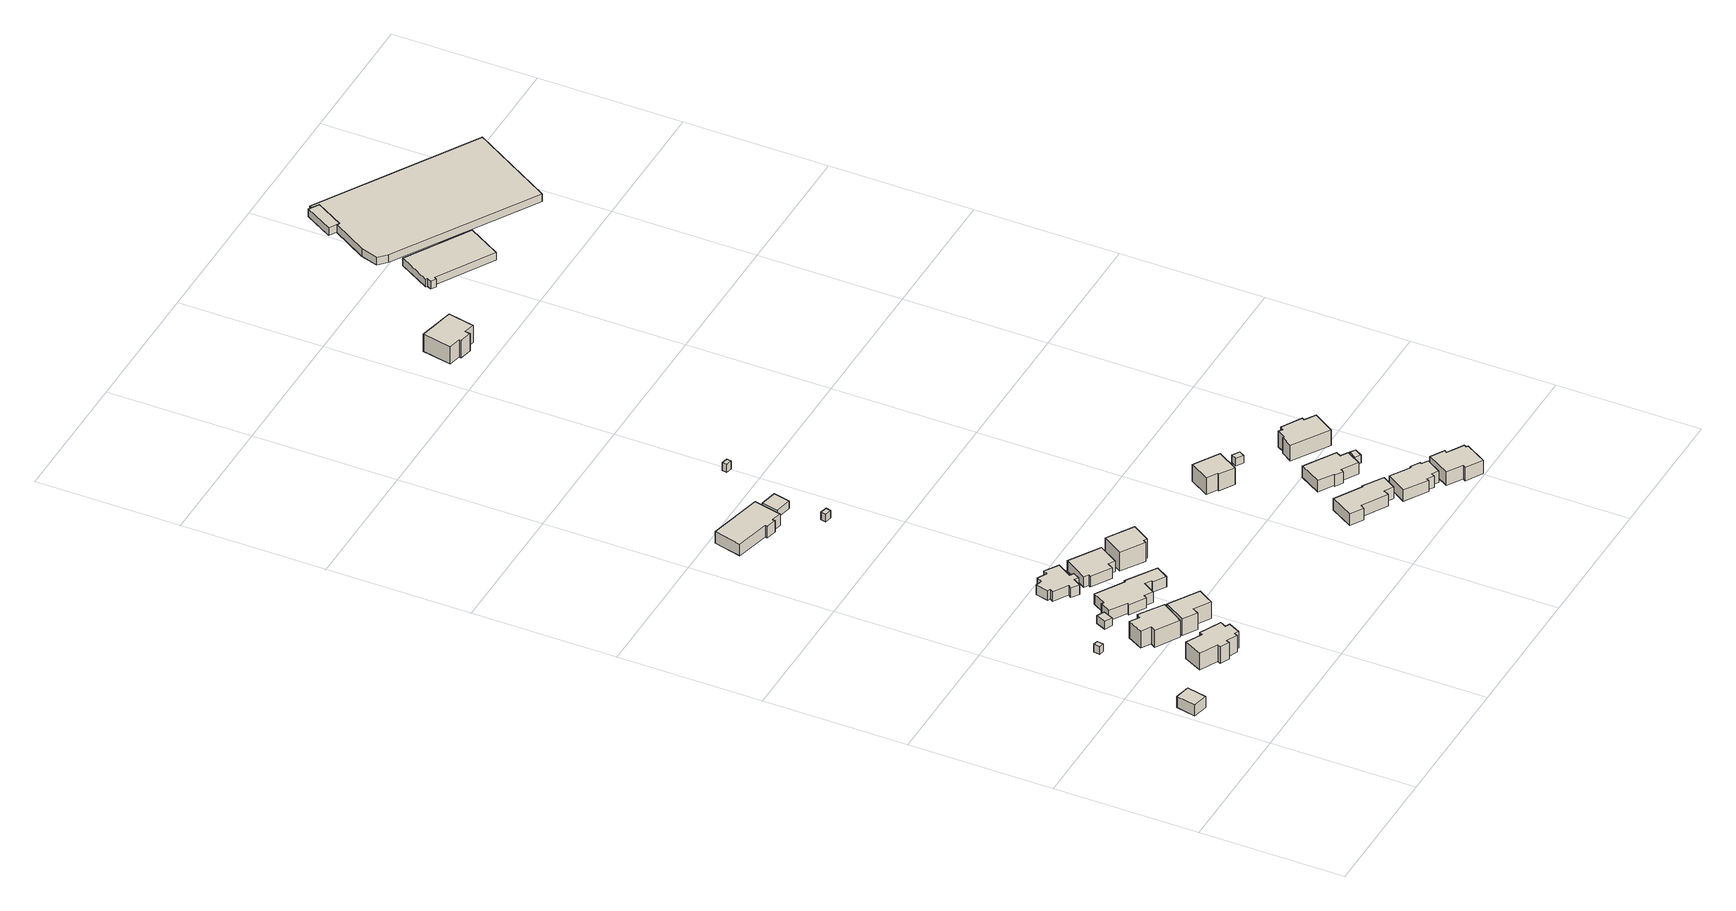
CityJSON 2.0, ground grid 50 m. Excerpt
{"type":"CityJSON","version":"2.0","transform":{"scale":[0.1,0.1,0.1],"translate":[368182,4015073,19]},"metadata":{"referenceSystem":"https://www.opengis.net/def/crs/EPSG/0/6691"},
"CityObjects":{
"building1":{"type":"Building","attributes":{"枝番":1,"利根川水系渡良瀬川洪水浸水想定区域（計画規模）.規模":"L1","利根川水系渡良瀬川洪水浸水想定区域（計画規模）.浸水ランク":"1","利根川水系渡良瀬川洪水浸水想定区域（計画規模）.浸水深":0.42,"利根川水系渡良瀬川洪水浸水想定区域（計画規模）.継続時間":2.1,"利根川水系渡良瀬川洪水浸水想定区域（想定最大規模）.規模":"L2","利根川水系渡良瀬川洪水浸水想定区域（想定最大規模）.浸水ランク":"2","利根川水系渡良瀬川洪水浸水想定区域（想定最大規模）.浸水深":2.29,"利根川水系渡良瀬川洪水浸水想定区域（想定最大規模）.継続時間":10.9,"利根川水系利根川洪水浸水想定区域（想定最大規模）.規模":"L2","利根川水系利根川洪水浸水想定区域（想定最大規模）.浸水ランク":"1","利根川水系利根川洪水浸水想定区域（想定最大規模）.浸水深":0.04,"measuredHeight":7.8,"BuildingDetails.prefecture":"10","BuildingDetails.city":"10207"},"geometry":[{"type":"Solid","lod":"1","boundaries":[[[[0,1,2,3]],[[2,4,5,3]],[[1,6,4,2]],[[0,7,6,1]],[[3,5,7,0]],[[4,6,7,5]]]]}]},
"building2":{"type":"Building","attributes":{"枝番":1,"利根川水系渡良瀬川洪水浸水想定区域（計画規模）.規模":"L1","利根川水系渡良瀬川洪水浸水想定区域（計画規模）.浸水ランク":"2","利根川水系渡良瀬川洪水浸水想定区域（計画規模）.浸水深":1.04,"利根川水系渡良瀬川洪水浸水想定区域（計画規模）.継続時間":2.4,"利根川水系渡良瀬川洪水浸水想定区域（想定最大規模）.規模":"L2","利根川水系渡良瀬川洪水浸水想定区域（想定最大規模）.浸水ランク":"2","利根川水系渡良瀬川洪水浸水想定区域（想定最大規模）.浸水深":2.96,"利根川水系渡良瀬川洪水浸水想定区域（想定最大規模）.継続時間":11.3,"利根川水系利根川洪水浸水想定区域（想定最大規模）.規模":"L2","利根川水系利根川洪水浸水想定区域（想定最大規模）.浸水ランク":"2","利根川水系利根川洪水浸水想定区域（想定最大規模）.浸水深":0.54,"usage":"451","BuildingDetails.prefecture":"10","BuildingDetails.city":"10207","BuildingDetails.surveyYear":2016},"geometry":[{"type":"Solid","lod":"1","boundaries":[[[[8,9,10,11]],[[10,12,13,11]],[[9,14,12,10]],[[8,15,14,9]],[[11,13,15,8]],[[12,14,15,13]]]]}]},
"building3":{"type":"Building","attributes":{"枝番":1,"利根川水系渡良瀬川洪水浸水想定区域（計画規模）.規模":"L1","利根川水系渡良瀬川洪水浸水想定区域（計画規模）.浸水ランク":"1","利根川水系渡良瀬川洪水浸水想定区域（計画規模）.浸水深":0.11,"利根川水系渡良瀬川洪水浸水想定区域（想定最大規模）.規模":"L2","利根川水系渡良瀬川洪水浸水想定区域（想定最大規模）.浸水ランク":"2","利根川水系渡良瀬川洪水浸水想定区域（想定最大規模）.浸水深":1.74,"利根川水系渡良瀬川洪水浸水想定区域（想定最大規模）.継続時間":8.2,"利根川水系利根川洪水浸水想定区域（想定最大規模）.規模":"L2","利根川水系利根川洪水浸水想定区域（想定最大規模）.浸水ランク":"1","利根川水系利根川洪水浸水想定区域（想定最大規模）.浸水深":0.04,"usage":"411","measuredHeight":7.5,"BuildingDetails.prefecture":"10","BuildingDetails.city":"10207","BuildingDetails.surveyYear":2016},"geometry":[{"type":"Solid","lod":"1","boundaries":[[[[16,17,18,19,20,21,22,23,24,25,26,27,28,29]],[[28,30,31,29]],[[27,32,30,28]],[[26,33,32,27]],[[25,34,33,26]],[[24,35,34,25]],[[23,36,35,24]],[[22,37,36,23]],[[21,38,37,22]],[[20,39,38,21]],[[19,40,39,20]],[[18,41,40,19]],[[17,42,41,18]],[[16,43,42,17]],[[29,31,43,16]],[[30,32,33,34,35,36,37,38,39,40,41,42,43,31]]]]}]},
"building4":{"type":"Building","attributes":{"枝番":1,"利根川水系渡良瀬川洪水浸水想定区域（計画規模）.規模":"L1","利根川水系渡良瀬川洪水浸水想定区域（計画規模）.浸水ランク":"1","利根川水系渡良瀬川洪水浸水想定区域（計画規模）.浸水深":0.03,"利根川水系渡良瀬川洪水浸水想定区域（計画規模）.継続時間":2.4,"利根川水系渡良瀬川洪水浸水想定区域（想定最大規模）.規模":"L2","利根川水系渡良瀬川洪水浸水想定区域（想定最大規模）.浸水ランク":"2","利根川水系渡良瀬川洪水浸水想定区域（想定最大規模）.浸水深":1.92,"利根川水系渡良瀬川洪水浸水想定区域（想定最大規模）.継続時間":11.3,"利根川水系利根川洪水浸水想定区域（想定最大規模）.規模":"L2","利根川水系利根川洪水浸水想定区域（想定最大規模）.浸水ランク":"1","利根川水系利根川洪水浸水想定区域（想定最大規模）.浸水深":0.04,"usage":"411","measuredHeight":7.4,"BuildingDetails.prefecture":"10","BuildingDetails.city":"10207","BuildingDetails.surveyYear":2016},"geometry":[{"type":"Solid","lod":"1","boundaries":[[[[44,45,46,47,48,49,50,51]],[[50,52,53,51]],[[49,54,52,50]],[[48,55,54,49]],[[47,56,55,48]],[[46,57,56,47]],[[45,58,57,46]],[[44,59,58,45]],[[51,53,59,44]],[[52,54,55,56,57,58,59,53]]]]}]},
"building5":{"type":"Building","attributes":{"枝番":1,"利根川水系渡良瀬川洪水浸水想定区域（計画規模）.規模":"L1","利根川水系渡良瀬川洪水浸水想定区域（計画規模）.浸水ランク":"2","利根川水系渡良瀬川洪水浸水想定区域（計画規模）.浸水深":0.74,"利根川水系渡良瀬川洪水浸水想定区域（計画規模）.継続時間":2.4,"利根川水系渡良瀬川洪水浸水想定区域（想定最大規模）.規模":"L2","利根川水系渡良瀬川洪水浸水想定区域（想定最大規模）.浸水ランク":"2","利根川水系渡良瀬川洪水浸水想定区域（想定最大規模）.浸水深":2.68,"利根川水系渡良瀬川洪水浸水想定区域（想定最大規模）.継続時間":11.3,"利根川水系矢場川洪水浸水想定区域（想定最大規模）.規模":"L2","利根川水系矢場川洪水浸水想定区域（想定最大規模）.浸水ランク":"1","利根川水系矢場川洪水浸水想定区域（想定最大規模）.浸水深":0.06,"利根川水系利根川洪水浸水想定区域（想定最大規模）.規模":"L2","利根川水系利根川洪水浸水想定区域（想定最大規模）.浸水ランク":"1","利根川水系利根川洪水浸水想定区域（想定最大規模）.浸水深":0.34,"BuildingDetails.prefecture":"10","BuildingDetails.city":"10207"},"geometry":[{"type":"Solid","lod":"1","boundaries":[[[[60,61,62,63]],[[62,64,65,63]],[[61,66,64,62]],[[60,67,66,61]],[[63,65,67,60]],[[64,66,67,65]]]]}]},
"building6":{"type":"Building","attributes":{"枝番":1,"利根川水系渡良瀬川洪水浸水想定区域（計画規模）.規模":"L1","利根川水系渡良瀬川洪水浸水想定区域（計画規模）.浸水ランク":"1","利根川水系渡良瀬川洪水浸水想定区域（計画規模）.浸水深":0.22,"利根川水系渡良瀬川洪水浸水想定区域（計画規模）.継続時間":2.5,"利根川水系渡良瀬川洪水浸水想定区域（想定最大規模）.規模":"L2","利根川水系渡良瀬川洪水浸水想定区域（想定最大規模）.浸水ランク":"2","利根川水系渡良瀬川洪水浸水想定区域（想定最大規模）.浸水深":2.08,"利根川水系渡良瀬川洪水浸水想定区域（想定最大規模）.継続時間":11.2,"利根川水系利根川洪水浸水想定区域（想定最大規模）.規模":"L2","利根川水系利根川洪水浸水想定区域（想定最大規模）.浸水ランク":"1","利根川水系利根川洪水浸水想定区域（想定最大規模）.浸水深":0.04,"usage":"411","measuredHeight":7.6,"BuildingDetails.prefecture":"10","BuildingDetails.city":"10207","BuildingDetails.surveyYear":2016},"geometry":[{"type":"Solid","lod":"1","boundaries":[[[[68,69,70,71,72,73]],[[72,74,75,73]],[[71,76,74,72]],[[70,77,76,71]],[[69,78,77,70]],[[68,79,78,69]],[[73,75,79,68]],[[74,76,77,78,79,75]]]]}]},
"building7":{"type":"Building","attributes":{"枝番":1,"利根川水系渡良瀬川洪水浸水想定区域（計画規模）.規模":"L1","利根川水系渡良瀬川洪水浸水想定区域（計画規模）.浸水ランク":"2","利根川水系渡良瀬川洪水浸水想定区域（計画規模）.浸水深":0.53,"利根川水系渡良瀬川洪水浸水想定区域（計画規模）.継続時間":1.9,"利根川水系渡良瀬川洪水浸水想定区域（想定最大規模）.規模":"L2","利根川水系渡良瀬川洪水浸水想定区域（想定最大規模）.浸水ランク":"2","利根川水系渡良瀬川洪水浸水想定区域（想定最大規模）.浸水深":2.43,"利根川水系渡良瀬川洪水浸水想定区域（想定最大規模）.継続時間":10.7,"利根川水系矢場川洪水浸水想定区域（想定最大規模）.規模":"L2","利根川水系矢場川洪水浸水想定区域（想定最大規模）.浸水ランク":"1","利根川水系矢場川洪水浸水想定区域（想定最大規模）.浸水深":0.06,"利根川水系利根川洪水浸水想定区域（想定最大規模）.規模":"L2","利根川水系利根川洪水浸水想定区域（想定最大規模）.浸水ランク":"1","利根川水系利根川洪水浸水想定区域（想定最大規模）.浸水深":0.44,"usage":"411","measuredHeight":7.2,"BuildingDetails.prefecture":"10","BuildingDetails.city":"10207","BuildingDetails.surveyYear":2016},"geometry":[{"type":"Solid","lod":"1","boundaries":[[[[80,81,82,83,84,85,86,87,88,89,90,91,92,93,94,95]],[[94,96,97,95]],[[93,98,96,94]],[[92,99,98,93]],[[91,100,99,92]],[[90,101,100,91]],[[89,102,101,90]],[[88,103,102,89]],[[87,104,103,88]],[[86,105,104,87]],[[85,106,105,86]],[[84,107,106,85]],[[83,108,107,84]],[[82,109,108,83]],[[81,110,109,82]],[[80,111,110,81]],[[95,97,111,80]],[[96,98,99,100,101,102,103,104,105,106,107,108,109,110,111,97]]]]}]},
"building8":{"type":"Building","attributes":{"枝番":1,"利根川水系渡良瀬川洪水浸水想定区域（計画規模）.規模":"L1","利根川水系渡良瀬川洪水浸水想定区域（計画規模）.浸水ランク":"2","利根川水系渡良瀬川洪水浸水想定区域（計画規模）.浸水深":0.64,"利根川水系渡良瀬川洪水浸水想定区域（計画規模）.継続時間":2.1,"利根川水系渡良瀬川洪水浸水想定区域（想定最大規模）.規模":"L2","利根川水系渡良瀬川洪水浸水想定区域（想定最大規模）.浸水ランク":"2","利根川水系渡良瀬川洪水浸水想定区域（想定最大規模）.浸水深":2.59,"利根川水系渡良瀬川洪水浸水想定区域（想定最大規模）.継続時間":10.9,"利根川水系矢場川洪水浸水想定区域（想定最大規模）.規模":"L2","利根川水系矢場川洪水浸水想定区域（想定最大規模）.浸水ランク":"1","利根川水系矢場川洪水浸水想定区域（想定最大規模）.浸水深":0.15,"利根川水系多々良川洪水浸水想定区域（想定最大規模）.規模":"L2","利根川水系多々良川洪水浸水想定区域（想定最大規模）.浸水ランク":"1","利根川水系多々良川洪水浸水想定区域（想定最大規模）.浸水深":0.02,"利根川水系利根川洪水浸水想定区域（想定最大規模）.規模":"L2","利根川水系利根川洪水浸水想定区域（想定最大規模）.浸水ランク":"1","利根川水系利根川洪水浸水想定区域（想定最大規模）.浸水深":0.14,"usage":"411","measuredHeight":4.6,"BuildingDetails.prefecture":"10","BuildingDetails.city":"10207","BuildingDetails.surveyYear":2016},"geometry":[{"type":"Solid","lod":"1","boundaries":[[[[112,113,114,115,116,117,118,119,120,121,122,123,124,125,126,127]],[[126,128,129,127]],[[125,130,128,126]],[[124,131,130,125]],[[123,132,131,124]],[[122,133,132,123]],[[121,134,133,122]],[[120,135,134,121]],[[119,136,135,120]],[[118,137,136,119]],[[117,138,137,118]],[[116,139,138,117]],[[115,140,139,116]],[[114,141,140,115]],[[113,142,141,114]],[[112,143,142,113]],[[127,129,143,112]],[[128,130,131,132,133,134,135,136,137,138,139,140,141,142,143,129]]]]}]},
"building9":{"type":"Building","attributes":{"枝番":1,"利根川水系渡良瀬川洪水浸水想定区域（計画規模）.規模":"L1","利根川水系渡良瀬川洪水浸水想定区域（計画規模）.浸水ランク":"2","利根川水系渡良瀬川洪水浸水想定区域（計画規模）.浸水深":0.64,"利根川水系渡良瀬川洪水浸水想定区域（計画規模）.継続時間":2.1,"利根川水系渡良瀬川洪水浸水想定区域（想定最大規模）.規模":"L2","利根川水系渡良瀬川洪水浸水想定区域（想定最大規模）.浸水ランク":"2","利根川水系渡良瀬川洪水浸水想定区域（想定最大規模）.浸水深":2.58,"利根川水系渡良瀬川洪水浸水想定区域（想定最大規模）.継続時間":10.9,"利根川水系矢場川洪水浸水想定区域（想定最大規模）.規模":"L2","利根川水系矢場川洪水浸水想定区域（想定最大規模）.浸水ランク":"1","利根川水系矢場川洪水浸水想定区域（想定最大規模）.浸水深":0.02,"利根川水系利根川洪水浸水想定区域（想定最大規模）.規模":"L2","利根川水系利根川洪水浸水想定区域（想定最大規模）.浸水ランク":"1","利根川水系利根川洪水浸水想定区域（想定最大規模）.浸水深":0.24,"usage":"411","measuredHeight":4.8,"BuildingDetails.prefecture":"10","BuildingDetails.city":"10207","BuildingDetails.surveyYear":2016},"geometry":[{"type":"Solid","lod":"1","boundaries":[[[[144,145,146,147,148,149,150,151]],[[150,152,153,151]],[[149,154,152,150]],[[148,155,154,149]],[[147,156,155,148]],[[146,157,156,147]],[[145,158,157,146]],[[144,159,158,145]],[[151,153,159,144]],[[152,154,155,156,157,158,159,153]]]]}]},
"building10":{"type":"Building","attributes":{"枝番":1,"利根川水系渡良瀬川洪水浸水想定区域（計画規模）.規模":"L1","利根川水系渡良瀬川洪水浸水想定区域（計画規模）.浸水ランク":"2","利根川水系渡良瀬川洪水浸水想定区域（計画規模）.浸水深":1.04,"利根川水系渡良瀬川洪水浸水想定区域（計画規模）.継続時間":4.9,"利根川水系渡良瀬川洪水浸水想定区域（想定最大規模）.規模":"L2","利根川水系渡良瀬川洪水浸水想定区域（想定最大規模）.浸水ランク":"2","利根川水系渡良瀬川洪水浸水想定区域（想定最大規模）.浸水深":2.79,"利根川水系渡良瀬川洪水浸水想定区域（想定最大規模）.継続時間":15.3,"利根川水系矢場川洪水浸水想定区域（想定最大規模）.規模":"L2","利根川水系矢場川洪水浸水想定区域（想定最大規模）.浸水ランク":"1","利根川水系矢場川洪水浸水想定区域（想定最大規模）.浸水深":0.11,"利根川水系多々良川洪水浸水想定区域（想定最大規模）.規模":"L2","利根川水系多々良川洪水浸水想定区域（想定最大規模）.浸水ランク":"1","利根川水系多々良川洪水浸水想定区域（想定最大規模）.浸水深":0.02,"利根川水系利根川洪水浸水想定区域（想定最大規模）.規模":"L2","利根川水系利根川洪水浸水想定区域（想定最大規模）.浸水ランク":"2","利根川水系利根川洪水浸水想定区域（想定最大規模）.浸水深":0.84,"usage":"411","measuredHeight":6.2,"BuildingDetails.prefecture":"10","BuildingDetails.city":"10207","BuildingDetails.surveyYear":2016},"geometry":[{"type":"Solid","lod":"1","boundaries":[[[[160,161,162,163,164,165,166,167]],[[166,168,169,167]],[[165,170,168,166]],[[164,171,170,165]],[[163,172,171,164]],[[162,173,172,163]],[[161,174,173,162]],[[160,175,174,161]],[[167,169,175,160]],[[168,170,171,172,173,174,175,169]]]]}]},
"building11":{"type":"Building","attributes":{"枝番":1,"利根川水系渡良瀬川洪水浸水想定区域（計画規模）.規模":"L1","利根川水系渡良瀬川洪水浸水想定区域（計画規模）.浸水ランク":"2","利根川水系渡良瀬川洪水浸水想定区域（計画規模）.浸水深":0.83,"利根川水系渡良瀬川洪水浸水想定区域（計画規模）.継続時間":2.1,"利根川水系渡良瀬川洪水浸水想定区域（想定最大規模）.規模":"L2","利根川水系渡良瀬川洪水浸水想定区域（想定最大規模）.浸水ランク":"2","利根川水系渡良瀬川洪水浸水想定区域（想定最大規模）.浸水深":2.69,"利根川水系渡良瀬川洪水浸水想定区域（想定最大規模）.継続時間":10.9,"利根川水系矢場川洪水浸水想定区域（想定最大規模）.規模":"L2","利根川水系矢場川洪水浸水想定区域（想定最大規模）.浸水ランク":"1","利根川水系矢場川洪水浸水想定区域（想定最大規模）.浸水深":0.32,"利根川水系利根川洪水浸水想定区域（想定最大規模）.規模":"L2","利根川水系利根川洪水浸水想定区域（想定最大規模）.浸水ランク":"1","利根川水系利根川洪水浸水想定区域（想定最大規模）.浸水深":0.44,"usage":"411","measuredHeight":8.3,"BuildingDetails.prefecture":"10","BuildingDetails.city":"10207","BuildingDetails.surveyYear":2016},"geometry":[{"type":"Solid","lod":"1","boundaries":[[[[176,177,178,179,180,181]],[[180,182,183,181]],[[179,184,182,180]],[[178,185,184,179]],[[177,186,185,178]],[[176,187,186,177]],[[181,183,187,176]],[[182,184,185,186,187,183]]]]}]},
"building12":{"type":"Building","attributes":{"枝番":1,"利根川水系渡良瀬川洪水浸水想定区域（計画規模）.規模":"L1","利根川水系渡良瀬川洪水浸水想定区域（計画規模）.浸水ランク":"2","利根川水系渡良瀬川洪水浸水想定区域（計画規模）.浸水深":1.13,"利根川水系渡良瀬川洪水浸水想定区域（計画規模）.継続時間":7.1,"利根川水系渡良瀬川洪水浸水想定区域（想定最大規模）.規模":"L2","利根川水系渡良瀬川洪水浸水想定区域（想定最大規模）.浸水ランク":"2","利根川水系渡良瀬川洪水浸水想定区域（想定最大規模）.浸水深":2.89,"利根川水系渡良瀬川洪水浸水想定区域（想定最大規模）.継続時間":20.8,"利根川水系矢場川洪水浸水想定区域（想定最大規模）.規模":"L2","利根川水系矢場川洪水浸水想定区域（想定最大規模）.浸水ランク":"1","利根川水系矢場川洪水浸水想定区域（想定最大規模）.浸水深":0.23,"利根川水系矢場川洪水浸水想定区域（想定最大規模）.継続時間":6.9,"利根川水系多々良川洪水浸水想定区域（想定最大規模）.規模":"L2","利根川水系多々良川洪水浸水想定区域（想定最大規模）.浸水ランク":"1","利根川水系多々良川洪水浸水想定区域（想定最大規模）.浸水深":0.06,"利根川水系利根川洪水浸水想定区域（想定最大規模）.規模":"L2","利根川水系利根川洪水浸水想定区域（想定最大規模）.浸水ランク":"2","利根川水系利根川洪水浸水想定区域（想定最大規模）.浸水深":0.84,"usage":"451","BuildingDetails.prefecture":"10","BuildingDetails.city":"10207","BuildingDetails.surveyYear":2016},"geometry":[{"type":"Solid","lod":"1","boundaries":[[[[188,189,190,191]],[[190,192,193,191]],[[189,194,192,190]],[[188,195,194,189]],[[191,193,195,188]],[[192,194,195,193]]]]}]},
"building13":{"type":"Building","attributes":{"枝番":1,"利根川水系渡良瀬川洪水浸水想定区域（計画規模）.規模":"L1","利根川水系渡良瀬川洪水浸水想定区域（計画規模）.浸水ランク":"2","利根川水系渡良瀬川洪水浸水想定区域（計画規模）.浸水深":1.04,"利根川水系渡良瀬川洪水浸水想定区域（計画規模）.継続時間":7.1,"利根川水系渡良瀬川洪水浸水想定区域（想定最大規模）.規模":"L2","利根川水系渡良瀬川洪水浸水想定区域（想定最大規模）.浸水ランク":"2","利根川水系渡良瀬川洪水浸水想定区域（想定最大規模）.浸水深":2.77,"利根川水系渡良瀬川洪水浸水想定区域（想定最大規模）.継続時間":20.8,"利根川水系矢場川洪水浸水想定区域（想定最大規模）.規模":"L2","利根川水系矢場川洪水浸水想定区域（想定最大規模）.浸水ランク":"1","利根川水系矢場川洪水浸水想定区域（想定最大規模）.浸水深":0.1,"利根川水系矢場川洪水浸水想定区域（想定最大規模）.継続時間":6.9,"利根川水系多々良川洪水浸水想定区域（想定最大規模）.規模":"L2","利根川水系多々良川洪水浸水想定区域（想定最大規模）.浸水ランク":"1","利根川水系多々良川洪水浸水想定区域（想定最大規模）.浸水深":0.05,"利根川水系利根川洪水浸水想定区域（想定最大規模）.規模":"L2","利根川水系利根川洪水浸水想定区域（想定最大規模）.浸水ランク":"2","利根川水系利根川洪水浸水想定区域（想定最大規模）.浸水深":0.84,"BuildingDetails.prefecture":"10","BuildingDetails.city":"10207"},"geometry":[{"type":"Solid","lod":"1","boundaries":[[[[196,197,198,199]],[[198,200,201,199]],[[197,202,200,198]],[[196,203,202,197]],[[199,201,203,196]],[[200,202,203,201]]]]}]},
"building14":{"type":"Building","attributes":{"枝番":1,"利根川水系渡良瀬川洪水浸水想定区域（計画規模）.規模":"L1","利根川水系渡良瀬川洪水浸水想定区域（計画規模）.浸水ランク":"2","利根川水系渡良瀬川洪水浸水想定区域（計画規模）.浸水深":1.23,"利根川水系渡良瀬川洪水浸水想定区域（計画規模）.継続時間":6.6,"利根川水系渡良瀬川洪水浸水想定区域（想定最大規模）.規模":"L2","利根川水系渡良瀬川洪水浸水想定区域（想定最大規模）.浸水ランク":"2","利根川水系渡良瀬川洪水浸水想定区域（想定最大規模）.浸水深":2.97,"利根川水系渡良瀬川洪水浸水想定区域（想定最大規模）.継続時間":19.2,"利根川水系矢場川洪水浸水想定区域（想定最大規模）.規模":"L2","利根川水系矢場川洪水浸水想定区域（想定最大規模）.浸水ランク":"1","利根川水系矢場川洪水浸水想定区域（想定最大規模）.浸水深":0.28,"利根川水系矢場川洪水浸水想定区域（想定最大規模）.継続時間":0.7,"利根川水系多々良川洪水浸水想定区域（想定最大規模）.規模":"L2","利根川水系多々良川洪水浸水想定区域（想定最大規模）.浸水ランク":"1","利根川水系多々良川洪水浸水想定区域（想定最大規模）.浸水深":0.1,"利根川水系利根川洪水浸水想定区域（想定最大規模）.規模":"L2","利根川水系利根川洪水浸水想定区域（想定最大規模）.浸水ランク":"2","利根川水系利根川洪水浸水想定区域（想定最大規模）.浸水深":0.74,"BuildingDetails.prefecture":"10","BuildingDetails.city":"10207"},"geometry":[{"type":"Solid","lod":"1","boundaries":[[[[204,205,206,207]],[[206,208,209,207]],[[205,210,208,206]],[[204,211,210,205]],[[207,209,211,204]],[[208,210,211,209]]]]}]},
"building15":{"type":"Building","attributes":{"枝番":1,"利根川水系渡良瀬川洪水浸水想定区域（計画規模）.規模":"L1","利根川水系渡良瀬川洪水浸水想定区域（計画規模）.浸水ランク":"2","利根川水系渡良瀬川洪水浸水想定区域（計画規模）.浸水深":0.73,"利根川水系渡良瀬川洪水浸水想定区域（計画規模）.継続時間":4.3,"利根川水系渡良瀬川洪水浸水想定区域（想定最大規模）.規模":"L2","利根川水系渡良瀬川洪水浸水想定区域（想定最大規模）.浸水ランク":"2","利根川水系渡良瀬川洪水浸水想定区域（想定最大規模）.浸水深":2.46,"利根川水系渡良瀬川洪水浸水想定区域（想定最大規模）.継続時間":13.9,"利根川水系矢場川洪水浸水想定区域（想定最大規模）.規模":"L2","利根川水系利根川洪水浸水想定区域（想定最大規模）.規模":"L2","利根川水系利根川洪水浸水想定区域（想定最大規模）.浸水ランク":"1","利根川水系利根川洪水浸水想定区域（想定最大規模）.浸水深":0.34,"usage":"411","measuredHeight":7.4,"BuildingDetails.prefecture":"10","BuildingDetails.city":"10207","BuildingDetails.surveyYear":2016},"geometry":[{"type":"Solid","lod":"1","boundaries":[[[[212,213,214,215,216,217,218,219,220,221]],[[220,222,223,221]],[[219,224,222,220]],[[218,225,224,219]],[[217,226,225,218]],[[216,227,226,217]],[[215,228,227,216]],[[214,229,228,215]],[[213,230,229,214]],[[212,231,230,213]],[[221,223,231,212]],[[222,224,225,226,227,228,229,230,231,223]]]]}]},
"building16":{"type":"Building","attributes":{"枝番":1,"利根川水系渡良瀬川洪水浸水想定区域（計画規模）.規模":"L1","利根川水系渡良瀬川洪水浸水想定区域（計画規模）.浸水ランク":"2","利根川水系渡良瀬川洪水浸水想定区域（計画規模）.浸水深":0.72,"利根川水系渡良瀬川洪水浸水想定区域（計画規模）.継続時間":4.5,"利根川水系渡良瀬川洪水浸水想定区域（想定最大規模）.規模":"L2","利根川水系渡良瀬川洪水浸水想定区域（想定最大規模）.浸水ランク":"2","利根川水系渡良瀬川洪水浸水想定区域（想定最大規模）.浸水深":2.46,"利根川水系渡良瀬川洪水浸水想定区域（想定最大規模）.継続時間":14.4,"利根川水系矢場川洪水浸水想定区域（想定最大規模）.規模":"L2","利根川水系矢場川洪水浸水想定区域（想定最大規模）.浸水ランク":"1","利根川水系矢場川洪水浸水想定区域（想定最大規模）.浸水深":0.22,"利根川水系多々良川洪水浸水想定区域（想定最大規模）.規模":"L2","利根川水系多々良川洪水浸水想定区域（想定最大規模）.浸水ランク":"1","利根川水系多々良川洪水浸水想定区域（想定最大規模）.浸水深":0.03,"利根川水系利根川洪水浸水想定区域（想定最大規模）.規模":"L2","利根川水系利根川洪水浸水想定区域（想定最大規模）.浸水ランク":"1","利根川水系利根川洪水浸水想定区域（想定最大規模）.浸水深":0.34,"usage":"411","measuredHeight":7.2,"BuildingDetails.prefecture":"10","BuildingDetails.city":"10207","BuildingDetails.surveyYear":2016},"geometry":[{"type":"Solid","lod":"1","boundaries":[[[[232,233,234,235,236,237]],[[236,238,239,237]],[[235,240,238,236]],[[234,241,240,235]],[[233,242,241,234]],[[232,243,242,233]],[[237,239,243,232]],[[238,240,241,242,243,239]]]]}]},
"building17":{"type":"Building","attributes":{"枝番":1,"利根川水系渡良瀬川洪水浸水想定区域（計画規模）.規模":"L1","利根川水系渡良瀬川洪水浸水想定区域（計画規模）.浸水ランク":"2","利根川水系渡良瀬川洪水浸水想定区域（計画規模）.浸水深":0.87,"利根川水系渡良瀬川洪水浸水想定区域（計画規模）.継続時間":4.3,"利根川水系渡良瀬川洪水浸水想定区域（想定最大規模）.規模":"L2","利根川水系渡良瀬川洪水浸水想定区域（想定最大規模）.浸水ランク":"2","利根川水系渡良瀬川洪水浸水想定区域（想定最大規模）.浸水深":2.54,"利根川水系渡良瀬川洪水浸水想定区域（想定最大規模）.継続時間":13.9,"利根川水系矢場川洪水浸水想定区域（想定最大規模）.規模":"L2","利根川水系利根川洪水浸水想定区域（想定最大規模）.規模":"L2","利根川水系利根川洪水浸水想定区域（想定最大規模）.浸水ランク":"1","利根川水系利根川洪水浸水想定区域（想定最大規模）.浸水深":0.44,"usage":"411","measuredHeight":7,"BuildingDetails.prefecture":"10","BuildingDetails.city":"10207","BuildingDetails.surveyYear":2016},"geometry":[{"type":"Solid","lod":"1","boundaries":[[[[244,245,246,247,248,249,250,251,252,253,254,255]],[[254,256,257,255]],[[253,258,256,254]],[[252,259,258,253]],[[251,260,259,252]],[[250,261,260,251]],[[249,262,261,250]],[[248,263,262,249]],[[247,264,263,248]],[[246,265,264,247]],[[245,266,265,246]],[[244,267,266,245]],[[255,257,267,244]],[[256,258,259,260,261,262,263,264,265,266,267,257]]]]}]},
"building18":{"type":"Building","attributes":{"枝番":1,"利根川水系渡良瀬川洪水浸水想定区域（計画規模）.規模":"L1","利根川水系渡良瀬川洪水浸水想定区域（計画規模）.浸水ランク":"2","利根川水系渡良瀬川洪水浸水想定区域（計画規模）.浸水深":0.51,"利根川水系渡良瀬川洪水浸水想定区域（計画規模）.継続時間":2.9,"利根川水系渡良瀬川洪水浸水想定区域（想定最大規模）.規模":"L2","利根川水系渡良瀬川洪水浸水想定区域（想定最大規模）.浸水ランク":"2","利根川水系渡良瀬川洪水浸水想定区域（想定最大規模）.浸水深":2.25,"利根川水系渡良瀬川洪水浸水想定区域（想定最大規模）.継続時間":11.7,"利根川水系矢場川洪水浸水想定区域（想定最大規模）.規模":"L2","利根川水系矢場川洪水浸水想定区域（想定最大規模）.浸水ランク":"1","利根川水系矢場川洪水浸水想定区域（想定最大規模）.浸水深":0.02,"利根川水系利根川洪水浸水想定区域（想定最大規模）.規模":"L2","利根川水系利根川洪水浸水想定区域（想定最大規模）.浸水ランク":"1","利根川水系利根川洪水浸水想定区域（想定最大規模）.浸水深":0.14,"usage":"411","measuredHeight":5.2,"BuildingDetails.prefecture":"10","BuildingDetails.city":"10207","BuildingDetails.surveyYear":2016},"geometry":[{"type":"Solid","lod":"1","boundaries":[[[[268,269,270,271,272,273,274,275,276,277]],[[276,278,279,277]],[[275,280,278,276]],[[274,281,280,275]],[[273,282,281,274]],[[272,283,282,273]],[[271,284,283,272]],[[270,285,284,271]],[[269,286,285,270]],[[268,287,286,269]],[[277,279,287,268]],[[278,280,281,282,283,284,285,286,287,279]]]]}]},
"building19":{"type":"Building","attributes":{"枝番":1,"利根川水系渡良瀬川洪水浸水想定区域（計画規模）.規模":"L1","利根川水系渡良瀬川洪水浸水想定区域（計画規模）.浸水ランク":"2","利根川水系渡良瀬川洪水浸水想定区域（計画規模）.浸水深":1.82,"利根川水系渡良瀬川洪水浸水想定区域（計画規模）.継続時間":4,"利根川水系渡良瀬川洪水浸水想定区域（想定最大規模）.規模":"L2","利根川水系渡良瀬川洪水浸水想定区域（想定最大規模）.浸水ランク":"3","利根川水系渡良瀬川洪水浸水想定区域（想定最大規模）.浸水深":3.56,"利根川水系渡良瀬川洪水浸水想定区域（想定最大規模）.継続時間":13.5,"利根川水系矢場川洪水浸水想定区域（想定最大規模）.規模":"L2","利根川水系矢場川洪水浸水想定区域（想定最大規模）.浸水ランク":"2","利根川水系矢場川洪水浸水想定区域（想定最大規模）.浸水深":0.92,"利根川水系多々良川洪水浸水想定区域（計画規模）.規模":"L1","利根川水系多々良川洪水浸水想定区域（計画規模）.浸水ランク":"1","利根川水系多々良川洪水浸水想定区域（計画規模）.浸水深":0.24,"利根川水系多々良川洪水浸水想定区域（想定最大規模）.規模":"L2","利根川水系多々良川洪水浸水想定区域（想定最大規模）.浸水ランク":"2","利根川水系多々良川洪水浸水想定区域（想定最大規模）.浸水深":0.73,"利根川水系利根川洪水浸水想定区域（想定最大規模）.規模":"L2","利根川水系利根川洪水浸水想定区域（想定最大規模）.浸水ランク":"2","利根川水系利根川洪水浸水想定区域（想定最大規模）.浸水深":0.939,"BuildingDetails.prefecture":"10","BuildingDetails.city":"10207"},"geometry":[{"type":"Solid","lod":"1","boundaries":[[[[288,289,290,291]],[[290,292,293,291]],[[289,294,292,290]],[[288,295,294,289]],[[291,293,295,288]],[[292,294,295,293]]]]}]},
"building20":{"type":"Building","attributes":{"枝番":1,"利根川水系渡良瀬川洪水浸水想定区域（計画規模）.規模":"L1","利根川水系渡良瀬川洪水浸水想定区域（計画規模）.浸水ランク":"2","利根川水系渡良瀬川洪水浸水想定区域（計画規模）.浸水深":0.97,"利根川水系渡良瀬川洪水浸水想定区域（計画規模）.継続時間":4.3,"利根川水系渡良瀬川洪水浸水想定区域（想定最大規模）.規模":"L2","利根川水系渡良瀬川洪水浸水想定区域（想定最大規模）.浸水ランク":"2","利根川水系渡良瀬川洪水浸水想定区域（想定最大規模）.浸水深":2.64,"利根川水系渡良瀬川洪水浸水想定区域（想定最大規模）.継続時間":13.9,"利根川水系矢場川洪水浸水想定区域（想定最大規模）.規模":"L2","利根川水系多々良川洪水浸水想定区域（想定最大規模）.規模":"L2","利根川水系利根川洪水浸水想定区域（想定最大規模）.規模":"L2","利根川水系利根川洪水浸水想定区域（想定最大規模）.浸水ランク":"1","利根川水系利根川洪水浸水想定区域（想定最大規模）.浸水深":0.34,"usage":"411","measuredHeight":7.4,"BuildingDetails.prefecture":"10","BuildingDetails.city":"10207","BuildingDetails.surveyYear":2016},"geometry":[{"type":"Solid","lod":"1","boundaries":[[[[296,297,298,299,300,301,302,303,304,305]],[[304,306,307,305]],[[303,308,306,304]],[[302,309,308,303]],[[301,310,309,302]],[[300,311,310,301]],[[299,312,311,300]],[[298,313,312,299]],[[297,314,313,298]],[[296,315,314,297]],[[305,307,315,296]],[[306,308,309,310,311,312,313,314,315,307]]]]}]},
"building21":{"type":"Building","attributes":{"枝番":1,"利根川水系渡良瀬川洪水浸水想定区域（計画規模）.規模":"L1","利根川水系渡良瀬川洪水浸水想定区域（計画規模）.浸水ランク":"2","利根川水系渡良瀬川洪水浸水想定区域（計画規模）.浸水深":0.61,"利根川水系渡良瀬川洪水浸水想定区域（計画規模）.継続時間":2.9,"利根川水系渡良瀬川洪水浸水想定区域（想定最大規模）.規模":"L2","利根川水系渡良瀬川洪水浸水想定区域（想定最大規模）.浸水ランク":"2","利根川水系渡良瀬川洪水浸水想定区域（想定最大規模）.浸水深":2.35,"利根川水系渡良瀬川洪水浸水想定区域（想定最大規模）.継続時間":11.7,"利根川水系利根川洪水浸水想定区域（想定最大規模）.規模":"L2","利根川水系利根川洪水浸水想定区域（想定最大規模）.浸水ランク":"1","利根川水系利根川洪水浸水想定区域（想定最大規模）.浸水深":0.24,"usage":"411","BuildingDetails.prefecture":"10","BuildingDetails.city":"10207","BuildingDetails.surveyYear":2016},"geometry":[{"type":"Solid","lod":"1","boundaries":[[[[316,317,318,319]],[[318,320,321,319]],[[317,322,320,318]],[[316,323,322,317]],[[319,321,323,316]],[[320,322,323,321]]]]}]},
"building22":{"type":"Building","attributes":{"枝番":1,"利根川水系渡良瀬川洪水浸水想定区域（計画規模）.規模":"L1","利根川水系渡良瀬川洪水浸水想定区域（計画規模）.浸水ランク":"2","利根川水系渡良瀬川洪水浸水想定区域（計画規模）.浸水深":0.62,"利根川水系渡良瀬川洪水浸水想定区域（計画規模）.継続時間":4,"利根川水系渡良瀬川洪水浸水想定区域（想定最大規模）.規模":"L2","利根川水系渡良瀬川洪水浸水想定区域（想定最大規模）.浸水ランク":"2","利根川水系渡良瀬川洪水浸水想定区域（想定最大規模）.浸水深":2.37,"利根川水系渡良瀬川洪水浸水想定区域（想定最大規模）.継続時間":13.5,"利根川水系矢場川洪水浸水想定区域（想定最大規模）.規模":"L2","利根川水系矢場川洪水浸水想定区域（想定最大規模）.浸水ランク":"1","利根川水系矢場川洪水浸水想定区域（想定最大規模）.浸水深":0.02,"利根川水系利根川洪水浸水想定区域（想定最大規模）.規模":"L2","利根川水系利根川洪水浸水想定区域（想定最大規模）.浸水ランク":"1","利根川水系利根川洪水浸水想定区域（想定最大規模）.浸水深":0.44,"usage":"411","measuredHeight":6.9,"BuildingDetails.prefecture":"10","BuildingDetails.city":"10207","BuildingDetails.surveyYear":2016},"geometry":[{"type":"Solid","lod":"1","boundaries":[[[[324,325,326,327,328,329,330,331,332,333]],[[332,334,335,333]],[[331,336,334,332]],[[330,337,336,331]],[[329,338,337,330]],[[328,339,338,329]],[[327,340,339,328]],[[326,341,340,327]],[[325,342,341,326]],[[324,343,342,325]],[[333,335,343,324]],[[334,336,337,338,339,340,341,342,343,335]]]]}]},
"building23":{"type":"Building","attributes":{"枝番":1,"利根川水系渡良瀬川洪水浸水想定区域（計画規模）.規模":"L1","利根川水系渡良瀬川洪水浸水想定区域（計画規模）.浸水ランク":"2","利根川水系渡良瀬川洪水浸水想定区域（計画規模）.浸水深":1.05,"利根川水系渡良瀬川洪水浸水想定区域（計画規模）.継続時間":12.2,"利根川水系渡良瀬川洪水浸水想定区域（想定最大規模）.規模":"L2","利根川水系渡良瀬川洪水浸水想定区域（想定最大規模）.浸水ランク":"2","利根川水系渡良瀬川洪水浸水想定区域（想定最大規模）.浸水深":2.97,"利根川水系渡良瀬川洪水浸水想定区域（想定最大規模）.継続時間":29.7,"利根川水系矢場川洪水浸水想定区域（計画規模）.規模":"L1","利根川水系矢場川洪水浸水想定区域（計画規模）.浸水ランク":"1","利根川水系矢場川洪水浸水想定区域（計画規模）.浸水深":0.34,"利根川水系矢場川洪水浸水想定区域（計画規模）.継続時間":1.5,"利根川水系矢場川洪水浸水想定区域（想定最大規模）.規模":"L2","利根川水系矢場川洪水浸水想定区域（想定最大規模）.浸水ランク":"1","利根川水系矢場川洪水浸水想定区域（想定最大規模）.浸水深":0.21,"利根川水系矢場川洪水浸水想定区域（想定最大規模）.継続時間":15.7,"利根川水系多々良川洪水浸水想定区域（計画規模）.規模":"L1","利根川水系多々良川洪水浸水想定区域（計画規模）.浸水ランク":"1","利根川水系多々良川洪水浸水想定区域（計画規模）.浸水深":0.11,"利根川水系多々良川洪水浸水想定区域（計画規模）.継続時間":8.1,"利根川水系多々良川洪水浸水想定区域（想定最大規模）.規模":"L2","利根川水系多々良川洪水浸水想定区域（想定最大規模）.浸水ランク":"1","利根川水系多々良川洪水浸水想定区域（想定最大規模）.浸水深":0.05,"利根川水系多々良川洪水浸水想定区域（想定最大規模）.継続時間":15.7,"利根川水系利根川洪水浸水想定区域（想定最大規模）.規模":"L2","利根川水系利根川洪水浸水想定区域（想定最大規模）.浸水ランク":"2","利根川水系利根川洪水浸水想定区域（想定最大規模）.浸水深":0.84,"usage":"411","measuredHeight":8.4,"BuildingDetails.prefecture":"10","BuildingDetails.city":"10207","BuildingDetails.surveyYear":2016},"geometry":[{"type":"Solid","lod":"1","boundaries":[[[[344,345,346,347,348,349,350,351]],[[350,352,353,351]],[[349,354,352,350]],[[348,355,354,349]],[[347,356,355,348]],[[346,357,356,347]],[[345,358,357,346]],[[344,359,358,345]],[[351,353,359,344]],[[352,354,355,356,357,358,359,353]]]]}]},
"building24":{"type":"Building","attributes":{"枝番":1,"利根川水系渡良瀬川洪水浸水想定区域（計画規模）.規模":"L1","利根川水系渡良瀬川洪水浸水想定区域（計画規模）.浸水ランク":"2","利根川水系渡良瀬川洪水浸水想定区域（計画規模）.浸水深":1.95,"利根川水系渡良瀬川洪水浸水想定区域（計画規模）.継続時間":9.7,"利根川水系渡良瀬川洪水浸水想定区域（想定最大規模）.規模":"L2","利根川水系渡良瀬川洪水浸水想定区域（想定最大規模）.浸水ランク":"3","利根川水系渡良瀬川洪水浸水想定区域（想定最大規模）.浸水深":3.85,"利根川水系渡良瀬川洪水浸水想定区域（想定最大規模）.継続時間":27.3,"利根川水系矢場川洪水浸水想定区域（計画規模）.規模":"L1","利根川水系矢場川洪水浸水想定区域（計画規模）.浸水ランク":"1","利根川水系矢場川洪水浸水想定区域（計画規模）.浸水深":0.28,"利根川水系矢場川洪水浸水想定区域（想定最大規模）.規模":"L2","利根川水系矢場川洪水浸水想定区域（想定最大規模）.浸水ランク":"2","利根川水系矢場川洪水浸水想定区域（想定最大規模）.浸水深":1.1,"利根川水系矢場川洪水浸水想定区域（想定最大規模）.継続時間":14.1,"利根川水系多々良川洪水浸水想定区域（計画規模）.規模":"L1","利根川水系多々良川洪水浸水想定区域（計画規模）.浸水ランク":"1","利根川水系多々良川洪水浸水想定区域（計画規模）.浸水深":0.49,"利根川水系多々良川洪水浸水想定区域（想定最大規模）.規模":"L2","利根川水系多々良川洪水浸水想定区域（想定最大規模）.浸水ランク":"2","利根川水系多々良川洪水浸水想定区域（想定最大規模）.浸水深":0.93,"利根川水系多々良川洪水浸水想定区域（想定最大規模）.継続時間":11.3,"利根川水系利根川洪水浸水想定区域（想定最大規模）.規模":"L2","利根川水系利根川洪水浸水想定区域（想定最大規模）.浸水ランク":"2","利根川水系利根川洪水浸水想定区域（想定最大規模）.浸水深":1.54,"usage":"451","BuildingDetails.prefecture":"10","BuildingDetails.city":"10207","BuildingDetails.surveyYear":2016},"geometry":[{"type":"Solid","lod":"1","boundaries":[[[[360,361,362,363,364,365,366,367]],[[366,368,369,367]],[[365,370,368,366]],[[364,371,370,365]],[[363,372,371,364]],[[362,373,372,363]],[[361,374,373,362]],[[360,375,374,361]],[[367,369,375,360]],[[368,370,371,372,373,374,375,369]]]]}]},
"building25":{"type":"Building","attributes":{"枝番":1,"利根川水系渡良瀬川洪水浸水想定区域（計画規模）.規模":"L1","利根川水系渡良瀬川洪水浸水想定区域（計画規模）.浸水ランク":"2","利根川水系渡良瀬川洪水浸水想定区域（計画規模）.浸水深":1.75,"利根川水系渡良瀬川洪水浸水想定区域（計画規模）.継続時間":8.2,"利根川水系渡良瀬川洪水浸水想定区域（想定最大規模）.規模":"L2","利根川水系渡良瀬川洪水浸水想定区域（想定最大規模）.浸水ランク":"3","利根川水系渡良瀬川洪水浸水想定区域（想定最大規模）.浸水深":3.71,"利根川水系渡良瀬川洪水浸水想定区域（想定最大規模）.継続時間":24.2,"利根川水系矢場川洪水浸水想定区域（計画規模）.規模":"L1","利根川水系矢場川洪水浸水想定区域（計画規模）.浸水ランク":"1","利根川水系矢場川洪水浸水想定区域（計画規模）.浸水深":0.19,"利根川水系矢場川洪水浸水想定区域（想定最大規模）.規模":"L2","利根川水系矢場川洪水浸水想定区域（想定最大規模）.浸水ランク":"2","利根川水系矢場川洪水浸水想定区域（想定最大規模）.浸水深":0.96,"利根川水系矢場川洪水浸水想定区域（想定最大規模）.継続時間":12.4,"利根川水系多々良川洪水浸水想定区域（計画規模）.規模":"L1","利根川水系多々良川洪水浸水想定区域（計画規模）.浸水ランク":"1","利根川水系多々良川洪水浸水想定区域（計画規模）.浸水深":0.41,"利根川水系多々良川洪水浸水想定区域（想定最大規模）.規模":"L2","利根川水系多々良川洪水浸水想定区域（想定最大規模）.浸水ランク":"2","利根川水系多々良川洪水浸水想定区域（想定最大規模）.浸水深":0.8,"利根川水系多々良川洪水浸水想定区域（想定最大規模）.継続時間":7.8,"利根川水系利根川洪水浸水想定区域（想定最大規模）.規模":"L2","利根川水系利根川洪水浸水想定区域（想定最大規模）.浸水ランク":"2","利根川水系利根川洪水浸水想定区域（想定最大規模）.浸水深":1.44,"measuredHeight":3.4,"BuildingDetails.prefecture":"10","BuildingDetails.city":"10207"},"geometry":[{"type":"Solid","lod":"1","boundaries":[[[[376,377,378,379,380]],[[379,381,382,380]],[[378,383,381,379]],[[377,384,383,378]],[[376,385,384,377]],[[380,382,385,376]],[[381,383,384,385,382]]]]}]},
"building26":{"type":"Building","attributes":{"枝番":1,"利根川水系渡良瀬川洪水浸水想定区域（計画規模）.規模":"L1","利根川水系渡良瀬川洪水浸水想定区域（計画規模）.浸水ランク":"2","利根川水系渡良瀬川洪水浸水想定区域（計画規模）.浸水深":2.04,"利根川水系渡良瀬川洪水浸水想定区域（計画規模）.継続時間":10.5,"利根川水系渡良瀬川洪水浸水想定区域（想定最大規模）.規模":"L2","利根川水系渡良瀬川洪水浸水想定区域（想定最大規模）.浸水ランク":"3","利根川水系渡良瀬川洪水浸水想定区域（想定最大規模）.浸水深":4,"利根川水系渡良瀬川洪水浸水想定区域（想定最大規模）.継続時間":29,"利根川水系矢場川洪水浸水想定区域（計画規模）.規模":"L1","利根川水系矢場川洪水浸水想定区域（計画規模）.浸水ランク":"1","利根川水系矢場川洪水浸水想定区域（計画規模）.浸水深":0.46,"利根川水系矢場川洪水浸水想定区域（想定最大規模）.規模":"L2","利根川水系矢場川洪水浸水想定区域（想定最大規模）.浸水ランク":"2","利根川水系矢場川洪水浸水想定区域（想定最大規模）.浸水深":1.25,"利根川水系矢場川洪水浸水想定区域（想定最大規模）.継続時間":15,"利根川水系多々良川洪水浸水想定区域（計画規模）.規模":"L1","利根川水系多々良川洪水浸水想定区域（計画規模）.浸水ランク":"2","利根川水系多々良川洪水浸水想定区域（計画規模）.浸水深":0.68,"利根川水系多々良川洪水浸水想定区域（想定最大規模）.規模":"L2","利根川水系多々良川洪水浸水想定区域（想定最大規模）.浸水ランク":"2","利根川水系多々良川洪水浸水想定区域（想定最大規模）.浸水深":1.09,"利根川水系多々良川洪水浸水想定区域（想定最大規模）.継続時間":12.7,"利根川水系利根川洪水浸水想定区域（想定最大規模）.規模":"L2","利根川水系利根川洪水浸水想定区域（想定最大規模）.浸水ランク":"2","利根川水系利根川洪水浸水想定区域（想定最大規模）.浸水深":1.64,"usage":"451","BuildingDetails.prefecture":"10","BuildingDetails.city":"10207","BuildingDetails.surveyYear":2016},"geometry":[{"type":"Solid","lod":"1","boundaries":[[[[386,387,388,389,380,379,378,390,391,392]],[[391,393,394,392]],[[390,395,393,391]],[[378,383,395,390]],[[379,381,383,378]],[[380,382,381,379]],[[389,396,382,380]],[[388,397,396,389]],[[387,398,397,388]],[[386,399,398,387]],[[392,394,399,386]],[[393,395,383,381,382,396,397,398,399,394]]]]}]}
},
"vertices":[
[3,261,22],[19,330,22],[72,319,22],[57,249,22],[72,319,65],[57,249,65],[19,330,65],[3,261,65],
[154,661,20],[158,684,20],[176,681,20],[172,658,20],[176,681,50],[172,658,50],[158,684,50],[154,661,50],
[311,302,23],[306,291,23],[274,307,23],[280,318,23],[217,349,23],[249,413,23],[306,384,23],[312,395,23],[385,359,23],[374,338,23],[389,330,23],[368,289,23],[354,296,23],[348,284,23],[354,296,88],[348,284,88],[368,289,88],[389,330,88],[374,338,88],[385,359,88],[312,395,88],[306,384,88],[249,413,88],[217,349,88],[280,318,88],[274,307,88],[306,291,88],[311,302,88],
[259,524,22],[270,542,22],[237,562,22],[267,615,22],[299,595,22],[308,609,22],[391,555,22],[340,476,22],[391,555,87],[340,476,87],[308,609,87],[299,595,87],[267,615,87],[237,562,87],[270,542,87],[259,524,87],
[275,703,20],[291,739,20],[318,727,20],[302,691,20],[318,727,50],[302,691,50],[291,739,50],[275,703,50],
[412,466,20],[400,446,20],[351,475,20],[398,551,20],[502,487,20],[468,432,20],[502,487,85],[468,432,85],[398,551,85],[351,475,85],[400,446,85],[412,466,85],
[510,654,18],[513,659,18],[491,673,18],[464,630,18],[436,647,18],[429,636,18],[374,670,18],[378,676,18],[320,712,18],[342,748,18],[349,744,18],[377,789,18],[474,730,18],[477,735,18],[579,671,18],[552,627,18],[579,671,58],[552,627,58],[477,735,58],[474,730,58],[377,789,58],[349,744,58],[342,748,58],[320,712,58],[378,676,58],[374,670,58],[429,636,58],[436,647,58],[464,630,58],[491,673,58],[513,659,58],[510,654,58],
[373,868,19],[381,879,19],[331,910,19],[339,923,19],[328,925,19],[339,971,19],[363,965,19],[373,984,19],[405,966,19],[414,981,19],[461,951,19],[429,900,19],[443,892,19],[429,869,19],[416,877,19],[399,851,19],[416,877,56],[399,851,56],[429,869,56],[443,892,56],[429,900,56],[461,951,56],[414,981,56],[405,966,56],[373,984,56],[363,965,56],[339,971,56],[328,925,56],[339,923,56],[331,910,56],[381,879,56],[373,868,56],
[446,838,19],[451,845,19],[436,854,19],[487,936,19],[593,871,19],[550,802,19],[528,816,19],[516,796,19],[528,816,60],[516,796,60],[550,802,60],[593,871,60],[487,936,60],[436,854,60],[451,845,60],[446,838,60],
[233,1843,15],[235,1851,15],[116,1879,15],[139,1976,15],[330,1932,15],[307,1835,15],[272,1843,15],[270,1834,15],[272,1843,60],[270,1834,60],[307,1835,60],[330,1932,60],[139,1976,60],[116,1879,60],[235,1851,60],[233,1843,60],
[560,792,17],[606,865,17],[697,808,17],[658,745,17],[646,752,17],[640,742,17],[646,752,90],[640,742,90],[658,745,90],[697,808,90],[606,865,90],[560,792,90],
[384,1716,16],[388,1734,16],[412,1728,16],[408,1711,16],[412,1728,46],[408,1711,46],[388,1734,46],[384,1716,46],
[337,1860,15],[350,1917,15],[408,1904,15],[395,1847,15],[408,1904,45],[395,1847,45],[350,1917,45],[337,1860,45],
[474,2100,15],[477,2117,15],[500,2112,15],[496,2096,15],[500,2112,45],[496,2096,45],[477,2117,45],[474,2100,45],
[1131,243,18],[1122,229,18],[1077,255,18],[1124,335,18],[1218,280,18],[1220,284,18],[1289,241,18],[1258,192,18],[1228,210,18],[1218,192,18],[1228,210,63],[1218,192,63],[1258,192,63],[1289,241,63],[1220,284,63],[1218,280,63],[1124,335,63],[1077,255,63],[1122,229,63],[1131,243,63],
[1058,696,16],[1061,700,16],[1024,723,16],[1065,791,16],[1153,738,16],[1109,665,16],[1153,738,81],[1109,665,81],[1065,791,81],[1024,723,81],[1061,700,81],[1058,696,81],
[1371,117,18],[1364,106,18],[1342,120,18],[1337,112,18],[1259,161,18],[1304,231,18],[1372,189,18],[1375,194,18],[1406,175,18],[1403,170,18],[1425,156,18],[1392,104,18],[1425,156,62],[1392,104,62],[1403,170,62],[1406,175,62],[1375,194,62],[1372,189,62],[1304,231,62],[1259,161,62],[1337,112,62],[1342,120,62],[1364,106,62],[1371,117,62],
[1267,377,18],[1260,367,18],[1233,383,18],[1236,387,18],[1185,418,18],[1230,493,18],[1338,428,18],[1328,411,18],[1353,396,18],[1322,344,18],[1353,396,62],[1322,344,62],[1328,411,62],[1338,428,62],[1230,493,62],[1185,418,62],[1236,387,62],[1233,383,62],[1260,367,62],[1267,377,62],
[1192,703,16],[1203,722,16],[1228,707,16],[1217,688,16],[1228,707,46],[1217,688,46],[1203,722,46],[1192,703,46],
[1438,35,16],[1444,45,16],[1391,77,16],[1439,158,16],[1486,130,16],[1481,121,16],[1537,87,16],[1533,79,16],[1539,75,16],[1495,1,16],[1539,75,68],[1495,1,68],[1533,79,68],[1537,87,68],[1481,121,68],[1486,130,68],[1439,158,68],[1391,77,68],[1444,45,68],[1438,35,68],
[1357,375,17],[1374,401,17],[1393,390,17],[1376,363,17],[1393,390,47],[1376,363,47],[1374,401,47],[1357,375,47],
[1287,562,18],[1312,601,18],[1317,598,18],[1335,627,18],[1349,618,18],[1357,630,18],[1426,590,18],[1422,581,18],[1459,558,18],[1413,484,18],[1459,558,79],[1413,484,79],[1422,581,79],[1426,590,79],[1357,630,79],[1349,618,79],[1335,627,79],[1317,598,79],[1312,601,79],[1287,562,79],
[639,3093,7],[640,3100,7],[596,3110,7],[617,3212,7],[743,3186,7],[724,3094,7],[686,3102,7],[682,3084,7],[686,3102,74],[682,3084,74],[724,3094,74],[743,3186,74],[617,3212,74],[596,3110,74],[640,3100,74],[639,3093,74],
[929,3327,8],[924,3318,8],[905,3329,8],[914,3344,8],[909,3347,8],[973,3458,8],[1194,3328,8],[1126,3212,8],[1194,3328,38],[1126,3212,38],[973,3458,38],[909,3347,38],[914,3344,38],[905,3329,38],[924,3318,38],[929,3327,38],
[1008,3730,8],[1066,3828,8],[1077,3821,8],[1101,3807,8],[1043,3709,8],[1101,3807,38],[1043,3709,38],[1077,3821,38],[1066,3828,38],[1008,3730,38],
[967,3505,8],[940,3531,8],[960,3592,8],[1034,3715,8],[1082,3830,8],[1626,3504,8],[1452,3214,8],[1626,3504,38],[1452,3214,38],[1082,3830,38],[1034,3715,38],[960,3592,38],[940,3531,38],[967,3505,38]
]}
